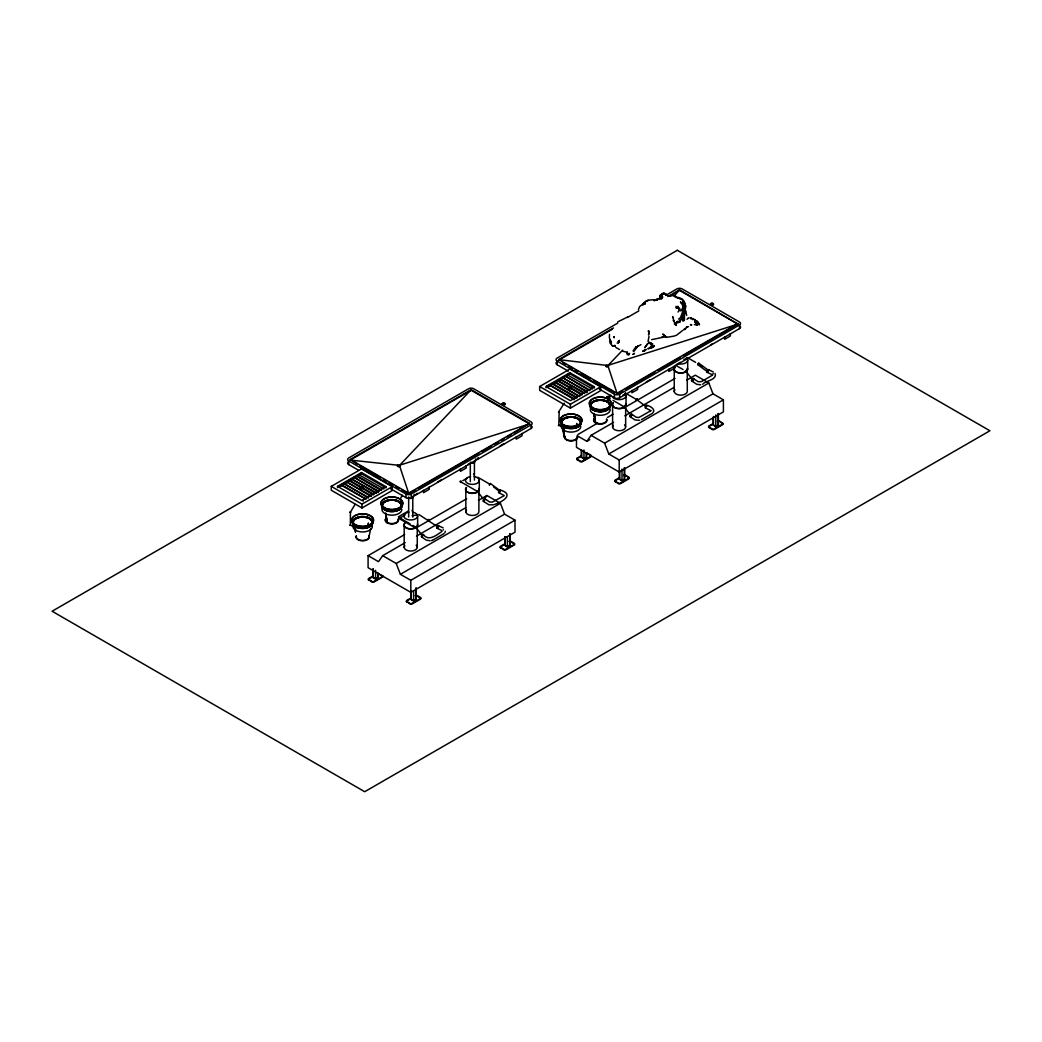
<?xml version="1.0" encoding="UTF-8"?>
<svg xmlns="http://www.w3.org/2000/svg" width="1042" height="1042" viewBox="0 0 1042 1042"><rect width="100%" height="100%" fill="white"/><g stroke="black" fill="none" stroke-linecap="round" stroke-linejoin="round"><path stroke-width="1.5" d="M653.621 345.892C653.269 347.129 653.412 344.863 652.904 346.087M685.519 308.393L685.779 305.593M684.086 310.112L684.021 312.079L685.18 305.319M682.966 321.053L684.933 311.363L684.659 308.119M684.229 315.205L684.555 306.973M661.527 298.507L662.178 297.517L661.865 298.65M609.492 334.43L609.362 337.777L610.912 342.297M684.36 306.921L684.138 302.063L684.946 305.593M684.542 311.753L684.542 307.364M694.363 324.609L697.254 324.778L695.782 324.466M650.872 410.73L638.993 417.464L636.232 417.282L631.686 414.195M659.873 298.676L659.912 296.579M649.27 343.235L650.234 342.766M633.731 353.42L633.067 354.371M649.283 343.469C647.968 341.789 650.781 343.586 648.827 342.571M675.997 307.39L676.089 306.27M707.739 371.486L708.404 370.353M676.18 308.145L678.121 306.882L679.045 309.656L680.83 310.79L682.562 308.341M672.637 317.55L672.728 316.534L674.096 321.483L673.288 320.285L676.206 325.351L675.242 323.411L676.388 325.039L674.382 324.049L680.231 321.783L678.082 322.369M694.636 320.623L695.235 320.194M697.254 324.87L697.853 322.486L696.746 321.157M428.77 519.398L427.767 519.828L428.197 520.453M618.883 341.607L619.274 340.343L618.336 341.776M368.634 497.581L343.626 483.345L368.217 497.946M589.98 390.229L564.985 375.888L589.564 390.607M649.492 343.482L649.062 342.518L649.817 342.505L648.723 342.909L649.648 343.183M696.303 321.6L695.678 320.545M698.049 323.88C698.075 322.851 699.39 323.085 699.39 324.635L697.997 323.463M576.395 426.491L576.786 423.417L576.343 426.465M696.942 322.278L696.798 321.34L697.932 323.02L697.02 321.691M650.833 344.225L651.003 343.274L649.479 342.401M683.018 307.924L683.109 304.85M445.403 531.303L444.869 532.722M368.868 537.594L370.692 528.554M564.009 427.142L563.904 427.311M698.44 323.463L697.84 324.7M683.995 311.011L682.432 316.859M684.425 304.551L684.711 303.339M618.753 342.505L619.091 341.125M615.001 345.462L614.585 346.283L614.663 345.371M682.354 315.947L682.797 314.111M610.026 340.369L609.909 342.688M631.582 415.198L630.228 416.018M653.243 346.296L652.943 345.462M684.164 320.22L684.386 319.347M661.006 298.702L661.175 297.048L660.302 296.996M618.505 342.492L618.883 341.177M664.705 294.274L665.604 294.482M685.284 306.087L685.037 303.86M682.927 310.959L680.4 317.81L678.589 319.06M683.513 313.056L684.034 309.839M681.768 319.269L683.552 313.85M648.033 341.607L649.036 336.253M638.407 309.604L639.671 306.53L644.19 303.001L642.888 304.85M355.609 531.889L355.504 531.98M416.292 527.005L415.328 526.809L415.537 527.786M564.009 432.026L563.904 432.117M473.771 474.722L473.602 473.81M683.083 316.534L684.594 311.597L684.333 320.61M647.72 348.77L650.299 347.468L650.742 346.218M651.693 344.785L652.526 343.86L651.471 344.134L651.133 343.17M677.482 307.611L678.342 308.627L679.827 308.445L677.743 308.237M399.607 518.121L398.513 516.767M412.111 510.893L412.111 510.176M648.515 334.586L649.179 333.166M648.541 334.743L649.283 331.786L648.58 330.64M400.232 499.222L402.03 495.458M438.148 526.731L437.536 526.796M607.447 401.86L610.443 395.713M682.471 303.782C683.786 304.837 681.064 304.108 683.005 303.274L682.666 305.814L682.184 304.043M626.932 352.834L627.401 351.962M661.032 298.846L661.436 298.103M677.417 307.09L678.681 308.94M676.701 307.82L677.6 306.595M681.142 319.972L682.328 317.927M499.756 491.29L499.978 490.613L490.417 483.514L489.414 484.973L490.417 483.514M645.701 406.849L646.587 405.911M355.075 504.354L350.399 512.221L350.399 525.272L355.257 527.005L355.257 531.824M564.256 403.189L558.434 412.293L559.163 412.45L558.799 425.41L563.657 427.142L563.657 431.961M650.755 347.989L653.008 347.247L652.722 345.801M659.925 295.681L660.537 294.704M660.784 297.022L659.964 298.246M681.742 310.542L682.575 309.279M579.626 396.39L554.696 381.893L579.313 396.52L579.678 395.895M633.054 350.933L635.229 347.872L638.017 346.139L635.503 347.559L640.947 344.668M642.979 304.694C645.324 299.523 651.641 299.406 656.421 300.187L654.519 300.291L657.749 299.64L653.894 300.552L657.085 299.419L655.144 300.226M405.195 542.648L382.675 555.66L378.507 561.677L368.087 555.66L368.087 567.682L410.808 592.351L515.008 532.188L515.008 520.166L504.588 514.149L500.421 503.312L486.875 495.497L478.421 500.368M485.207 497.907L486.875 495.497M577.789 436.09L586.907 441.352L591.075 435.335L613.595 422.336M659.312 298.963L660.394 297.452M679.475 320.819L680.439 319.438M619.039 341.515L618.14 341.294M688.462 326.667L686.574 326.928L687.473 326.628L683.591 329.832M398.604 517.158L399.581 516.832M607.825 397.458L606.809 397.64L607.981 396.507M661.917 294.3L660.354 295.772M633.927 351.336L636.779 347.637M645.415 346.66L647.772 343.56L644.633 347.689M355.517 527.161L355.504 527.174M678.029 311.988L679.228 310.503M676.232 322.903L677.574 321.249L675.867 322.994M659.312 298.767L660.823 296.723L661.93 296.931M678.407 322.082L679.775 320.754M367.709 514.683L371.76 516.884A10.746 6.2 0 0 1 364.817 526.223A10.746 6.2 0 0 1 351.988 519.255A10.746 6.2 0 0 1 367.709 514.683L367.852 514.527M576.109 414.82L580.16 417.021A10.746 6.2 0 0 1 573.217 426.36A10.746 6.2 0 0 1 560.388 419.392A10.746 6.2 0 0 1 576.109 414.82L576.252 414.664M383.912 488.958L359.086 474.826L359.438 474.214L359.203 474.826M592.377 389.031L567.486 374.951L567.838 374.352L567.603 374.964M622.673 350.099L608.176 365.312L737.905 324.101L679.553 289.806L668.313 296.306M461.02 482.329L460.147 481.938L461.306 481.196M660.016 297.204L661.097 296.215M652.761 412.971C656.369 409.337 649.596 405.729 646.782 405.325M712.676 375.042L701.774 381.424M634.487 353.329L633.132 354.306L633.823 354.267M652.357 345.592L651.849 344.394L652.24 345.475M651.107 344.381L650.794 343.704L651.445 344.642M626.854 353.655L629.642 353.446M484.061 499.73L484.035 500.668M692.461 379.405L692.435 380.356M617.685 321.9L627.636 317.002M660.641 296.514L662.282 295.485M651.836 347.663L653.295 346.778L653.073 345.905M606.509 419.158A6.408 3.699 0 0 1 603.305 423.26A6.408 3.699 0 0 1 595.607 422.544L594.135 413.4L595.451 422.414M646.001 301.32L648.345 300.226L644.998 302.011M443.97 533.621L433.068 539.964M684.477 329.532L685.766 328.686M661.8 293.818L663.832 293.01M618.453 343.078L617.098 343.065M676.727 307.13L678.055 306.283M422.531 535.249L421.75 536.135L422.44 536.252M651.432 347.52L648.567 348.81M686.978 319.256L687.811 318.761M357.224 464.068L350.281 459.457L471.153 389.682L529.505 423.365L514.045 432.899M331.265 486.38L361.483 468.939L392.222 486.679L392.222 490.535L362.004 507.975L331.265 490.235L331.265 486.38L362.004 504.133L392.222 486.679M617.737 323.098L557.118 358.096A3.686 2.123 0 0 0 557.118 361.105L557.118 364.713L568.307 371.16M627.61 317.393L638.889 310.881M660.029 298.676L662.855 297.048M665.669 295.42L676.948 288.908A3.686 2.123 0 0 1 682.158 288.908L739.468 322.004A3.686 2.123 0 0 1 739.468 325L739.468 328.621L619.638 397.797A3.686 2.123 0 0 1 614.428 397.797L599.059 388.927M337.517 486.38L361.483 472.547L385.97 486.679L385.97 487.89L361.483 473.745L337.517 487.591L337.517 486.38L362.004 500.525L385.97 486.679M606.092 365.312L558.681 359.594L613.491 327.956M352.613 479.151L338.611 487.239L338.611 485.767M558.681 360.193L612.084 329.363M669.719 296.097L679.553 290.418L737.905 324.101L683.096 355.752M539.665 386.517L569.883 369.076L600.622 386.816L600.622 390.672L570.404 408.112L539.665 390.372L539.665 386.517L570.404 404.27L600.622 386.816M594.37 386.816L569.883 372.684L545.917 386.517L570.404 400.662L594.37 386.816L594.37 388.028L569.883 373.883L545.917 387.715M561.013 379.288L547.011 387.377L547.011 385.905M350.281 459.457L408.633 493.153L529.505 423.365M415.667 489.701L408.633 493.752L401.691 489.74M418.467 488.073L478.903 453.179M481.717 451.551L491.563 445.872M494.364 444.257L498.584 441.821M501.397 440.193L504.211 438.578M507.024 436.95L511.231 434.514M348.718 460.968L406.028 494.051A3.686 2.123 0 0 0 411.238 494.051L531.068 424.875A3.686 2.123 0 0 0 531.068 421.867L473.758 388.77A3.686 2.123 0 0 0 468.548 388.77L348.718 457.959A3.686 2.123 0 0 0 348.718 460.968L348.718 464.576L358.5 470.229M369.663 518.642L369.532 518.708A9.769 5.64 0 0 1 372.072 521.234M437.861 481.873L441.821 479.58M467.975 464.485L469.955 463.338M500.173 445.898L504.133 443.605M390.659 488.789L406.028 497.659A3.686 2.123 0 0 0 411.238 497.659L531.068 428.483A3.686 2.123 0 0 0 531.863 426.165M398.617 516.676L408.347 511.062M462.778 480.662L466.998 478.226M608.033 396.794L610.846 395.165M399.503 518.213L405.064 514.995M558.681 359.594L617.033 393.29L737.905 323.502M618.44 393.081L622.66 390.646M625.461 389.018L654.988 371.981M657.789 370.353L680.283 357.367M557.118 361.105L614.428 394.189A3.686 2.123 0 0 0 619.638 394.189L739.468 325M578.063 418.78L577.932 418.845A9.769 5.64 0 0 1 577.932 426.829A9.769 5.64 0 0 1 564.126 426.829M646.261 382.01L650.221 379.718M676.375 364.622L680.335 362.329M710.553 344.889L712.533 343.743M368.087 555.66L404.687 534.52M415.953 528.02L466.647 498.753M577.893 434.527L597.6 423.143M607.46 417.451L613.087 414.195M624.353 407.696L675.047 378.428M416.461 536.148L465.748 507.688M624.861 415.823L674.148 387.377M686.821 380.056L695.274 375.172L708.821 383L712.988 393.824L723.409 399.841L723.409 411.877L619.208 472.039L576.486 447.37L576.486 438.343M586.907 441.352L589.72 439.724M442.016 531.394C436.442 535.184 428.718 541.801 423.286 534.52M494.794 504.328C504.054 501.306 514.032 493.947 500.108 490M641.468 419.639L651.94 413.596M379.223 574.194L382.349 575.992A1.472 0.847 0 0 1 382.349 577.203L374.013 582.009A1.472 0.847 0 0 1 371.929 582.009L368.803 579.639A1.472 0.847 0 0 1 368.803 578.44L372.971 576.031M590.983 455.849A1.472 0.847 0 0 1 590.749 456.878L582.413 461.697A1.472 0.847 0 0 1 580.329 461.697L577.203 459.327A1.472 0.847 0 0 1 577.203 458.115L581.371 455.719M368.803 580.212A1.472 0.847 0 0 1 368.803 579L372.971 576.604M578.584 457.881L581.371 456.279M382.675 555.66L396.22 563.475L500.421 503.312M591.075 435.335L604.62 443.163L708.821 383M372.971 568.932L372.971 577.542L375.576 579.039L377.933 577.542L377.933 573.23M581.371 450.053L581.371 457.217L583.976 458.727L586.333 457.217L586.333 452.918M373.218 568.932L373.218 577.542L375.576 578.896L378.181 577.542L378.181 573.23M581.618 450.053L581.618 457.217L583.976 458.571L586.581 457.217L586.581 452.918M368.803 579.639L371.929 581.449A1.472 0.847 0 0 0 374.013 581.449L382.349 576.63A1.472 0.847 0 0 0 382.349 575.431M577.203 459.327L580.329 461.124A1.472 0.847 0 0 0 582.413 461.124L590.749 456.318A1.472 0.847 0 0 0 590.749 455.107L587.623 453.309A1.472 0.847 0 0 0 586.203 453.088M396.22 563.475L400.388 574.311L504.588 514.149M604.62 443.163L608.788 453.986L712.988 393.824M400.388 574.311L410.808 580.316L515.008 520.166M608.788 453.986L619.208 460.004L723.409 399.841M420.512 598.043A1.472 0.847 0 0 1 420.382 599.163L412.046 603.969A1.472 0.847 0 0 1 409.962 603.969L406.836 601.599A1.472 0.847 0 0 1 406.836 600.4L411.004 597.991M514.292 543.898A1.472 0.847 0 0 1 514.162 545.018L505.826 549.824A1.472 0.847 0 0 1 503.742 549.824L500.616 547.454A1.472 0.847 0 0 1 500.616 546.255L504.784 543.846M623.572 475.269A1.472 0.847 0 0 1 625.656 475.269L628.782 477.64A1.472 0.847 0 0 1 628.782 478.838L620.446 483.657A1.472 0.847 0 0 1 618.362 483.657L615.236 481.287A1.472 0.847 0 0 1 615.236 480.075L619.404 477.666M717.352 421.124A1.472 0.847 0 0 1 719.436 421.124L722.562 423.495A1.472 0.847 0 0 1 722.562 424.693L714.226 429.512A1.472 0.847 0 0 1 712.142 429.512L709.016 427.142A1.472 0.847 0 0 1 709.016 425.931L713.184 423.534M406.836 602.172A1.472 0.847 0 0 1 406.836 600.96L409.61 599.358M500.616 548.027A1.472 0.847 0 0 1 500.616 546.816L503.39 545.213M615.236 481.847A1.472 0.847 0 0 1 615.236 480.649L619.404 478.239M709.016 427.702A1.472 0.847 0 0 1 709.016 426.504L713.184 424.094M411.004 590.892L411.004 599.489L413.609 601L416.214 599.489L416.214 588.027M504.784 536.747L504.784 545.357L507.389 546.855L509.994 545.357L509.994 533.882M619.404 472.013L619.404 479.177L622.009 480.675L624.614 479.177L624.614 467.715M713.184 417.868L713.184 425.032L715.789 426.543L718.394 425.032L718.394 413.57M406.836 601.599L409.962 603.409A1.472 0.847 0 0 0 412.046 603.409L420.382 598.59A1.472 0.847 0 0 0 420.382 597.392L417.256 595.581A1.472 0.847 0 0 0 415.172 595.581M500.616 547.454L503.742 549.264A1.472 0.847 0 0 0 505.826 549.264L514.162 544.445A1.472 0.847 0 0 0 514.162 543.247L511.036 541.436A1.472 0.847 0 0 0 508.952 541.436M615.236 481.287L618.362 483.084A1.472 0.847 0 0 0 620.446 483.084L628.782 478.278A1.472 0.847 0 0 0 628.782 477.067M709.016 427.142L712.142 428.939A1.472 0.847 0 0 0 714.226 428.939L722.562 424.133A1.472 0.847 0 0 0 722.562 422.922M652.018 346.595L650.299 347.468M682.588 330.496L676.492 335.277L673.783 336.162L666.567 337.321L661.996 336.787M658.453 298.52L654.35 300.565M695.639 323.502L696.733 324.049M702.699 384.251C705.173 380.786 717.43 380.017 715.086 373.479M516.324 436.858L516.22 439.151L521.951 435.843L521.951 433.446M460.369 468.822L460.473 471.336L466.204 468.027L466.204 465.631M484.256 499.613L484.934 499.613M642.68 351.076L646.274 349.422L643.07 351.415L644.907 350.672M584.809 392.964L559.775 378.923L584.458 393.576M581.931 395.009L557.262 380.773L557.613 380.161L582.231 394.384M552.13 383.899L552.325 383.261L552.026 383.886L576.617 398.083L577.008 397.51M356.638 476.246L356.885 475.634L356.533 476.246L381.164 490.469M376.409 492.827L351.375 478.786L376.058 493.439M348.966 480.649L349.213 480.023L348.862 480.636L373.57 494.898M574.455 398.917L574.103 399.529L574.455 398.917L549.421 384.98L574.103 399.529M371.278 495.758L370.913 496.383L371.278 495.758L346.296 481.756L370.913 496.383M668.873 296.228L674.057 295.342M649.114 331.851L648.124 331.161M627.571 354.072L629.29 353.759M635.659 347.429L637.574 346.699L635.75 347.364M701.435 381.593L698.179 381.724L693.412 378.559M432.56 540.212L431.349 540.603M590.527 406.419L590.801 406.341A10.746 6.2 0 0 1 598.733 397.262A10.746 6.2 0 0 1 610.794 404.674A10.746 6.2 0 0 1 594.604 408.672L590.801 406.341M382.127 506.282L382.401 506.204A10.746 6.2 0 0 1 390.333 497.125A10.746 6.2 0 0 1 402.394 504.536A10.746 6.2 0 0 1 386.204 508.535L382.401 506.204M628.573 354.072L628.886 354.111M493.7 504.797L488.985 504.849L483.41 501.345M688.215 317.888L689.218 317.888M668.143 296.501L669.719 295.798M613.373 346.074L614.767 345.723M651.471 344.134L651.992 344.016M663.038 337.269L651.641 339.64M682.406 303.014L682.849 303.86M694.753 322.369L696.877 322.408L695.066 321.418M628.222 354.163L629.016 354.006M587.284 391.492L562.328 377.53L586.959 392.118M378.884 491.368L353.98 477.314L378.559 491.98M639.632 420.317L635.047 419.965L630.084 416.67M623.129 395.035L625.799 394.618M412.059 515.79L417.399 514.93M662.634 294.052L663.585 293.909M627.935 354.866L629.107 354.697M653.034 346.296L654.207 346.504M696.733 322.252L697.554 322.33L696.824 321.522M663.298 293.753L663.936 294.261M341.372 484.543L341.06 485.168L366.055 499.196L341.424 484.556L341.112 485.181M700.732 384.785L696.785 384.329L691.81 381.02M674.604 365.885L674.604 368.165L668.873 371.473L668.873 369.076M637.613 387.246L637.613 389.513L631.882 392.821L631.882 390.424M680.205 310.542L678.798 308.666M651.315 343.769L652.409 344.329M429.955 540.811L426.1 540.03L421.684 536.982M648.723 342.909L649.518 342.909M607.707 402.017L607.199 401.873A9.326 5.379 0 0 1 606.652 409.493M652.526 343.86L651.432 343.508L652.201 343.691M690.455 324.896L691.393 324.987M695.848 320.923L694.597 319.751L695.47 319.985M461.098 482.615L460.251 481.13L461.398 481.964M663.78 293.271L665.838 293.818L667.232 295.55M397.692 465.175L350.281 460.069L471.153 390.281L529.505 423.964L399.776 465.175L471.153 389.682M698.257 323.828L699.39 324.635M680.621 302.193L681.155 303.053M698.153 323.971L698.961 324.101M690.872 317.615L692.865 319.673M664.093 293.466L665.838 294.248M626.711 352.17L622.96 351.258M499.978 490.613L498.988 492.045M356.833 475.608L381.515 489.857M349.161 480.01L373.883 494.273M346.595 481.534L346.296 482.172M652.865 345.762L654.142 346.165L653.842 345.462M690.664 324.518L691.758 324.883M697.788 322.733L695.274 320.519L695.73 321.665M698.309 323.398L699.169 323.945M613.035 345.853L613.894 346.165M694.493 319.842L694.897 320.78M678.602 297.439L682.367 299.041L684.203 301.451M708.378 370.288L698.817 363.189L698.023 363.671L697.814 364.648L707.323 371.707M697.814 364.648L698.817 363.189M678.446 298.233L679.28 298.585M398.669 518.265L415.107 527.786M612.058 345.683L612.983 346.1M595.399 422.44L594.63 421.75A6.408 3.699 0 0 1 594.135 418.936M708.508 369.689L713.314 371.968M707.192 372.307L711.933 374.573M645.467 407.943L650.794 410.587M498.792 492.632L504.263 495.614L492.319 502.153L489.558 501.957L485.012 498.884M438.382 525.637L443.189 527.929M437.067 528.268L441.808 530.521M681.885 299.705L675.49 296.332M688.957 358.513L695.639 362.382M676.089 365.521L683.031 369.532M722.562 423.495L719.436 421.124M625.89 393.381L635.255 398.786M562.849 362.603L565.624 364.205M568.411 365.807L572.579 368.217M575.353 369.819L578.128 371.434M580.915 373.036L590.632 378.65M593.419 380.252L614.259 392.287M607.421 397.145L610.195 398.76M612.97 400.362L624.093 406.771L628.938 412.958M552.416 383.313L576.968 397.471M628.782 477.64L625.656 475.269M477.887 477.288L489.922 484.243M462.127 482.628L477.418 491.459L482.277 497.646M509.994 541.762A1.472 0.847 0 0 1 511.036 542.009L513.12 543.208M360.011 465.683L380.851 477.705M383.625 479.32L386.4 480.922M389.187 482.524L393.355 484.934M396.129 486.536L398.904 488.138M418.832 514.474L436.533 526.067M399.021 517.47L410.131 523.892M412.906 525.494L415.693 527.096L421.515 534.52M416.214 595.907A1.472 0.847 0 0 1 417.256 596.154L419.34 597.353M615.757 347.39L619.534 349.552M697.814 321.952L696.798 321.34L697.984 322.812M690.82 317.979L691.81 318.67M677.769 298.064L674.018 296.293L679.553 289.806M650.911 343.704L651.667 344.251M699.508 364.804L701.891 366.576M636.597 399.555L644.933 405.755M493.491 486.888L498.258 490.43M612.019 345.267L610.286 343.534M692.93 318.578L695.274 319.985M697.762 322.486L696.277 320.754M696.056 321.587L696.877 322.408M683.995 302.74L684.998 304.42M685.818 371.134L692.617 379.796M680.413 301.946L681.377 303.183M683.982 302.922L684.985 305.319M651.68 343.6L651.914 344.615M607.082 401.769L607.095 401.808A9.326 5.379 0 0 0 593.888 401.652A9.326 5.379 0 0 0 593.471 409.259M682.588 301.281L683.773 304.928M611.485 343.078L610.091 339.926L611.042 342.141M684.281 301.698L684.711 302.714M678.589 308.25L678.915 309.057L678.134 307.012M685.271 305.671L685.532 306.387M613.894 336.774L614.233 337.79L614.09 336.761M608.176 366.51L617.033 393.29M399.776 466.373L408.633 493.153M685.87 310.881L686.652 315.4M563.37 430.828L564.634 437.002M562.784 429.421L564.373 437.249M684.294 307.468L684.503 308.745M690.533 317.836L690.651 318.735M682.992 319.152L683.187 320.767M683.07 305.072L683.161 306.674M730.351 333.583L730.351 335.98L724.62 339.288L724.62 336.892M718.146 413.57L718.146 425.032L715.789 426.386L713.431 425.032L713.431 416.435M715.789 414.924L715.789 426.543M687.694 360.05L687.694 369.076M674.239 369.35L674.239 391.61M626.047 395.647L626.047 404.674M625.656 426.725L625.656 404.465A6.539 3.777 0 0 1 624.979 406.38M624.366 467.715L624.366 479.177L622.009 480.531L619.651 479.177L619.651 470.58M622.009 469.069L622.009 480.675M619.638 394.189L619.638 397.797M619.208 460.004L619.208 472.039M614.428 394.189L614.428 397.797M612.592 404.934L612.592 427.194M586.594 391.414L586.594 392.691M583.976 449.975L583.976 458.727M577.203 458.115L577.203 458.688A1.472 0.847 0 0 0 577.203 459.887M570.404 404.27L570.404 408.112M569.883 372.684L569.883 373.883M563.996 427.663L563.996 431.271M531.068 424.875L531.068 428.483M509.746 533.882L509.746 545.357L507.389 546.711L505.031 545.357L505.031 536.747M507.389 536.682L507.389 546.855M479.294 480.375L479.294 489.401M474.423 461.385L474.423 480.062M470.307 462.948L470.307 481.612M465.839 489.662L465.839 511.922M429.213 486.979L429.213 489.375L423.482 492.684L423.482 490.287M417.647 515.959L417.647 524.986M417.256 526.379L417.256 547.05M415.966 588.027L415.966 599.489L413.609 600.856L411.251 599.489L411.251 590.892M413.609 590.827L413.609 601M412.788 496.982L412.788 517.079M411.238 494.051L411.238 497.659M410.808 580.316L410.808 592.351M408.659 496.982L408.659 517.027M406.028 494.051L406.028 497.659M404.192 525.259L404.192 547.519M378.194 491.277L378.194 492.553M375.576 570.3L375.576 579.039M363.176 499.952L363.176 501.228M362.004 504.133L362.004 507.975M361.483 472.547L361.483 473.745M355.596 527.526L355.596 531.133M398.344 519.229A6.656 3.842 0 0 1 395.022 523.501A6.656 3.842 0 0 1 387.025 522.745L385.735 514.748L387.025 522.745L386.009 521.925A6.656 3.842 0 0 1 386.217 518.082M398.109 519.02A6.408 3.699 0 0 1 394.905 523.123A6.408 3.699 0 0 1 387.207 522.407L385.735 513.263L387.207 522.407L386.23 521.625A6.408 3.699 0 0 1 385.735 518.799M383.43 508.288A9.573 5.523 0 0 1 386.621 501.046A9.573 5.523 0 0 1 399.386 502.257A9.573 5.523 0 0 1 398.422 509.694M385.071 509.121A9.326 5.379 0 0 1 385.488 501.515A9.326 5.379 0 0 1 398.669 501.749A9.326 5.379 0 0 1 398.252 509.356M401.821 509.421A9.951 5.744 0 0 1 390.568 515.126A9.951 5.744 0 0 1 382.258 507.936M371.069 525.168A9.573 5.523 0 0 0 370.77 519.645L369.011 518.395A9.326 5.379 0 0 0 356.729 518.148A9.326 5.379 0 0 0 354.71 525.155M365.39 527.851A9.573 5.523 0 0 1 360.441 527.929M358.096 527.421A9.573 5.523 0 0 1 356.077 526.588M354.488 525.468A9.573 5.523 0 0 1 356.572 518.278A9.573 5.523 0 0 1 369.181 518.525M369.689 518.213A10.316 5.952 0 0 0 352.834 520.687A10.316 5.952 0 0 0 363.84 528.463A10.316 5.952 0 0 0 371.395 519.424L369.532 518.069A10.081 5.822 0 0 0 353.056 520.492A10.081 5.822 0 0 0 363.814 528.099A10.081 5.822 0 0 0 371.199 519.255M370.548 519.476A9.326 5.379 0 0 1 370.848 524.855M368.998 535.888A6.656 3.842 0 0 1 362.837 540.837A6.656 3.842 0 0 1 356.156 536.109M368.764 535.679A6.408 3.699 0 0 1 362.824 540.446A6.408 3.699 0 0 1 356.39 535.901M372.398 522.693A9.769 5.64 0 0 1 366.367 527.916A9.769 5.64 0 0 1 355.726 526.692M354.163 525.52A9.769 5.64 0 0 1 355.726 518.708A9.769 5.64 0 0 1 367.513 517.809M372.398 526.314A9.769 5.64 0 0 1 362.629 531.954A9.769 5.64 0 0 1 352.86 526.314M412.502 496.383A2.058 1.185 0 0 1 412.502 497.568L412.189 497.815A2.058 1.185 0 0 1 408.933 497.568M413.205 496.591A2.579 1.485 0 0 1 411.707 498.35A2.579 1.485 0 0 1 408.49 497.724M474.357 461.072A2.058 1.185 0 0 1 474.149 461.984L473.836 462.218A2.058 1.185 0 0 1 470.906 462.231M474.605 460.642A2.579 1.485 0 0 1 473.941 462.57A2.579 1.485 0 0 1 470.541 462.44M478.46 458.246A4.468 2.579 -60 0 1 475.413 459.066M478.343 457.803A3.803 2.201 -60 0 1 477.64 458.311M417.217 493.244A4.468 2.579 -60 0 1 416.461 494.038M415.641 494.637A4.468 2.579 -60 0 1 414.065 495.067M414.95 494.403A3.803 2.201 -60 0 1 414.299 494.468M348.718 464.576A3.686 2.123 0 0 1 348.406 461.775M412.463 512.13A6.929 3.999 0 0 1 416.422 518.265A6.929 3.999 0 0 1 405.077 518.317A6.929 3.999 0 0 1 408.868 512.143M443.241 529.701A4.012 2.318 0 0 1 443.527 529.974M438.187 527.669A1.472 0.768 -64.5 0 1 436.819 527.89A1.472 0.768 -64.5 0 1 437.718 525.754A1.472 0.768 -64.5 0 1 438.63 526.64M422.479 536.956A1.472 0.925 -55 0 1 421.359 536.187A1.472 0.925 -55 0 1 422.687 534.481A1.472 0.925 -55 0 1 423.573 535.536M499.691 492.306A1.472 0.768 -64.5 0 1 498.519 491.967A1.472 0.768 -64.5 0 1 499.691 489.987A1.472 0.768 -64.5 0 1 500.251 491.355M483.918 501.41A1.472 0.925 -55 0 1 483.097 500.434A1.472 0.925 -55 0 1 484.309 498.871A1.472 0.925 -55 0 1 485.351 499.574M416.175 545.2A6.539 3.777 0 0 1 411.121 551.049A6.539 3.777 0 0 1 404.869 545.604M417.139 525.767A6.539 3.777 0 0 1 416.579 526.705M415.628 527.526A6.539 3.777 0 0 1 405.273 527.109M404.517 526.223A6.539 3.777 0 0 1 404.869 523.345M417.399 523.957A6.929 3.999 0 0 1 416.748 526.991M415.654 527.825A6.929 3.999 0 0 1 406.549 528.216A6.929 3.999 0 0 1 404.7 523.058M466.503 510.007A6.539 3.777 0 0 0 471.062 515.399A6.539 3.777 0 0 0 478.89 511.453L478.89 489.193A6.539 3.777 0 0 1 478.226 491.121M477.275 491.928A6.539 3.777 0 0 1 466.907 491.524M466.165 490.639A6.539 3.777 0 0 1 466.503 487.747M479.046 488.359A6.929 3.999 0 0 1 471.518 493.4A6.929 3.999 0 0 1 466.334 487.461M474.097 476.533A6.929 3.999 0 0 1 478.07 482.68A6.929 3.999 0 0 1 466.725 482.733A6.929 3.999 0 0 1 470.515 476.559M606.744 419.366A6.656 3.842 0 0 1 603.422 423.638A6.656 3.842 0 0 1 595.425 422.883L594.135 414.885L595.425 422.883L594.409 422.062A6.656 3.842 0 0 1 594.617 418.22M591.83 408.425A9.573 5.523 0 0 1 595.737 400.936A9.573 5.523 0 0 1 608.71 403.189A9.573 5.523 0 0 1 604.803 410.678M602.458 411.186A9.573 5.523 0 0 1 597.509 411.095M608.88 403.085A9.951 5.744 0 0 1 601.143 411.668A9.951 5.744 0 0 1 590.918 403.983A9.951 5.744 0 0 1 607.304 401.886M610.221 409.558A9.951 5.744 0 0 1 598.968 415.25A9.951 5.744 0 0 1 590.658 408.073M579.469 425.305A9.573 5.523 0 0 0 579.17 419.783L577.411 418.532A9.326 5.379 0 0 0 566.119 417.881A9.326 5.379 0 0 0 562.107 424.003M578.01 426.478A9.573 5.523 0 0 1 576.07 427.389M573.79 427.988A9.573 5.523 0 0 1 568.841 428.067M566.496 427.559A9.573 5.523 0 0 1 564.477 426.712M561.859 424.289A9.573 5.523 0 0 1 565.988 417.998A9.573 5.523 0 0 1 577.581 418.663M578.089 418.35A10.316 5.952 0 0 0 561.234 420.825A10.316 5.952 0 0 0 572.24 428.601A10.316 5.952 0 0 0 579.795 419.561L577.932 418.207A10.081 5.822 0 0 0 565.715 417.503A10.081 5.822 0 0 0 561.377 424.133M579.599 419.379A10.081 5.822 0 0 1 579.912 425.201M578.375 426.438A10.081 5.822 0 0 1 564.126 426.686M578.948 419.613A9.326 5.379 0 0 1 579.248 424.993M577.398 436.025A6.656 3.842 0 0 1 571.237 440.974A6.656 3.842 0 0 1 564.556 436.246M577.164 435.817A6.408 3.699 0 0 1 571.224 440.584A6.408 3.699 0 0 1 564.79 436.038M561.586 424.289A9.769 5.64 0 0 1 565.077 418.363A9.769 5.64 0 0 1 575.913 417.946M580.798 426.438A9.769 5.64 0 0 1 569.753 432.039A9.769 5.64 0 0 1 561.586 424.98M687.616 357.575A4.468 2.579 -60 0 1 683.812 359.203M686.743 357.94A3.803 2.201 -60 0 1 686.04 358.448M625.617 393.381A4.468 2.579 -60 0 1 624.041 394.775M625.395 393.042A3.803 2.201 -60 0 1 624.744 393.733M557.118 364.713A3.686 2.123 0 0 1 556.806 361.913M740.263 326.302A3.686 2.123 0 0 1 739.468 328.621M625.096 393.655A6.929 3.999 0 0 1 621.827 399.36A6.929 3.999 0 0 1 612.449 396.742M645.884 407.969A1.472 0.768 -64.5 0 1 645.193 407.07A1.472 0.768 -64.5 0 1 646.196 405.377A1.472 0.768 -64.5 0 1 647.056 405.976M631.452 416.201A1.472 0.925 -55 0 1 629.785 416.266A1.472 0.925 -55 0 1 630.892 414.234A1.472 0.925 -55 0 1 631.973 415.224M713.028 373.492A4.012 2.318 0 0 1 713.379 373.739M708.091 371.994A1.472 0.768 -64.5 0 1 706.932 371.851A1.472 0.768 -64.5 0 1 707.765 369.858A1.472 0.768 -64.5 0 1 708.781 370.34M692.904 380.812A1.472 0.925 -55 0 1 691.484 380.33A1.472 0.925 -55 0 1 692.904 378.493A1.472 0.925 -55 0 1 693.594 379.926M624.575 424.875A6.539 3.777 0 0 1 619.521 430.737A6.539 3.777 0 0 1 613.269 425.279M624.028 407.201A6.539 3.777 0 0 1 615.47 407.839A6.539 3.777 0 0 1 613.269 403.02M625.799 403.632A6.929 3.999 0 0 1 618.271 408.672A6.929 3.999 0 0 1 613.1 402.733M674.903 389.695A6.539 3.777 0 0 0 679.462 395.074A6.539 3.777 0 0 0 687.29 391.141L687.29 368.881A6.539 3.777 0 0 1 687.173 369.858M685.675 371.616A6.539 3.777 0 0 1 677.105 372.241A6.539 3.777 0 0 1 674.903 367.435M687.446 368.047A6.929 3.999 0 0 1 679.918 373.088A6.929 3.999 0 0 1 674.734 367.149M686.73 358.057A6.929 3.999 0 0 1 686.3 362.499A6.929 3.999 0 0 1 679.032 363.958M717.834 421.502A1.472 0.847 0 0 1 718.954 421.502M623.871 475.699A1.472 0.847 0 0 1 625.343 475.699M476.754 491.746L478.07 490.873L476.754 491.746M623.416 407.057L624.744 406.185L623.416 407.057M685.154 371.421L686.47 370.548L685.154 371.421M636.024 399.894L637.157 398.917L636.024 399.894M606.861 396.585C607.343 399.672 608.997 395.908 606.861 396.585M368.386 523.279L367.995 526.353L368.386 523.279M350.047 525.272L350.763 525.181L350.086 525.181M558.447 425.41L559.163 425.318L558.447 425.41M401.665 495.341L402.394 495.588L401.704 495.328M350.047 512.091L350.763 512.312L350.086 512.078M614.819 345.879L613.803 346.244L614.819 345.879M677.3 250.288L52.1 611.237L364.7 791.712L989.9 430.763L677.3 250.288M644.347 304.004L642.771 304.459L645.428 303.717L644.347 304.004M627.466 354.306L628.3 354.436L627.466 354.306M594.956 410.522L592.924 409.558A10.081 5.822 0 0 1 597.118 400.037A10.081 5.822 0 0 1 610.286 406.25A10.081 5.822 0 0 1 594.956 410.522M594.839 410.874L592.755 409.884A10.316 5.952 0 0 1 597.04 400.154A10.316 5.952 0 0 1 610.508 406.51A10.316 5.952 0 0 1 594.839 410.874M386.556 510.385L384.524 509.421A10.081 5.822 0 0 1 388.718 499.899A10.081 5.822 0 0 1 401.886 506.112A10.081 5.822 0 0 1 386.556 510.385M386.439 510.736L384.355 509.746A10.316 5.952 0 0 1 388.64 500.017A10.316 5.952 0 0 1 402.108 506.373A10.316 5.952 0 0 1 386.439 510.736M665.903 336.709L662.764 334.078L666.567 337.321L665.903 336.709M502.752 404.869A1.615 0.938 0 0 0 505.175 404.049A1.615 0.938 0 0 0 502.752 403.241A1.615 0.938 0 0 0 502.752 404.869M502.843 404.778A1.446 0.834 0 0 0 505.005 404.049A1.446 0.834 0 0 0 502.843 403.332A1.446 0.834 0 0 0 502.843 404.778M386.048 508.691A11.058 6.382 0 0 0 402.915 503.468A11.058 6.382 0 0 0 386.647 497.646A11.058 6.382 0 0 0 386.048 508.691M386.895 510.788A9.951 5.744 0 0 0 401.821 505.813A9.951 5.744 0 0 0 386.895 500.837A9.951 5.744 0 0 0 386.895 510.788M355.062 524.803A11.058 6.382 0 0 0 373.388 521.612A11.058 6.382 0 0 0 359.438 514.045A11.058 6.382 0 0 0 355.062 524.803M360.779 488.372A1.472 0.847 0 0 0 363.189 487.903A1.472 0.847 0 0 0 361.274 486.927A1.472 0.847 0 0 0 360.779 488.372M397.992 466.516A1.472 0.847 0 0 0 400.206 465.774A1.472 0.847 0 0 0 397.992 465.045A1.472 0.847 0 0 0 397.992 466.516M710.813 304.85A1.615 0.938 0 0 0 713.523 304.433A1.615 0.938 0 0 0 711.543 303.287A1.615 0.938 0 0 0 710.813 304.85M710.944 304.785A1.446 0.834 0 0 0 713.353 304.407A1.446 0.834 0 0 0 711.582 303.391A1.446 0.834 0 0 0 710.944 304.785M594.448 408.829A11.058 6.382 0 0 0 611.315 403.606A11.058 6.382 0 0 0 595.047 397.783A11.058 6.382 0 0 0 594.448 408.829M563.462 424.928A11.058 6.382 0 0 0 581.788 421.75A11.058 6.382 0 0 0 567.838 414.169A11.058 6.382 0 0 0 563.462 424.928M569.179 388.51A1.472 0.847 0 0 0 571.589 388.041A1.472 0.847 0 0 0 569.674 387.064A1.472 0.847 0 0 0 569.179 388.51M606.392 366.654A1.472 0.847 0 0 0 608.606 365.911A1.472 0.847 0 0 0 606.392 365.182A1.472 0.847 0 0 0 606.392 366.654"/></g></svg>
